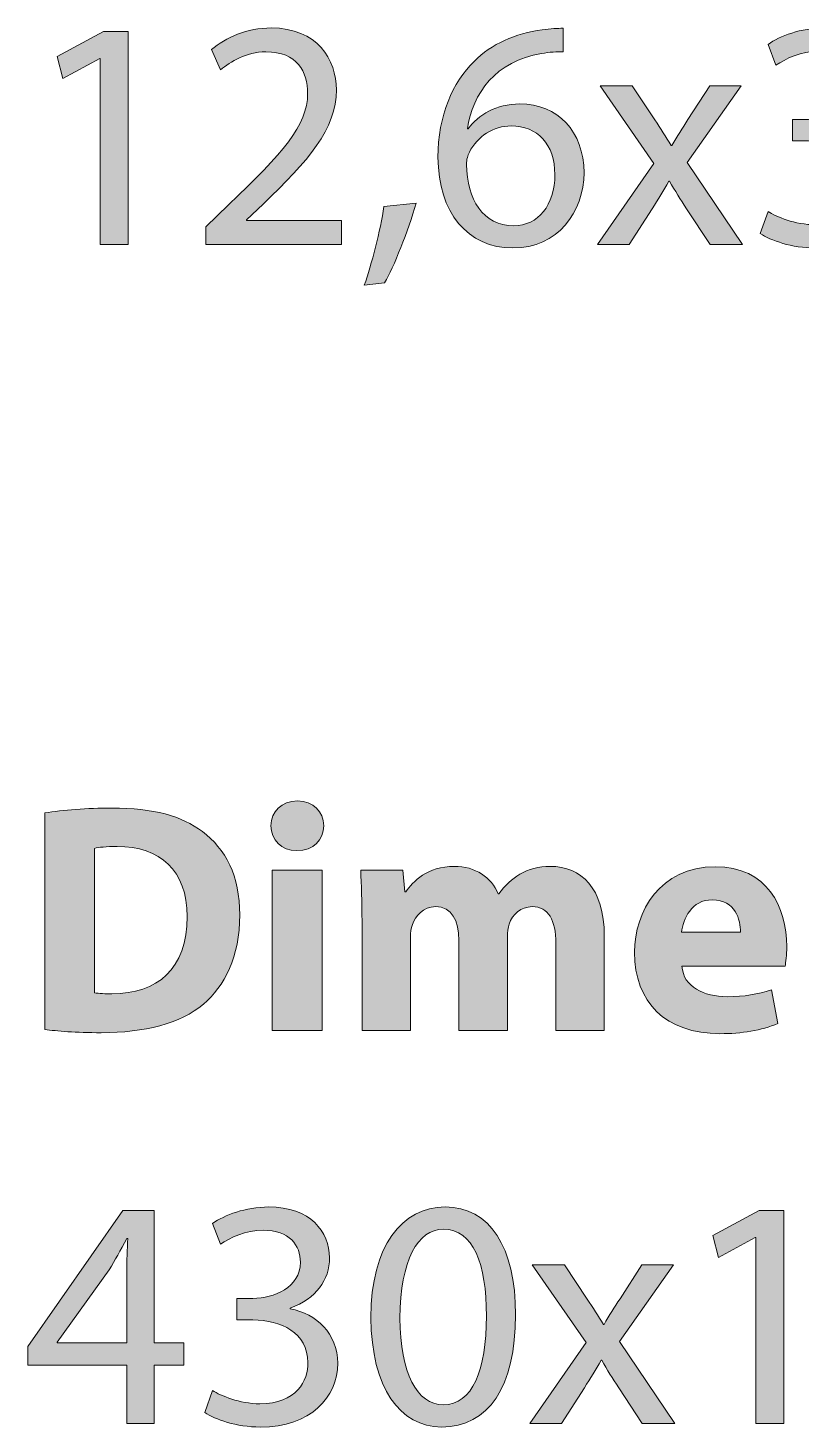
# Model space of a CAD drawing. Header units: inches. Extents: x 110 to 594, y -365 to 80.
# Drawn here: x 514.21 to 530.74, y -102.02 to -72.12 of the extents above; entities that cross this region are included whole.
import ezdxf

# ---------------------------------------------------------------- set-up
doc = ezdxf.new("R2010")
doc.units = ezdxf.units.IN
doc.header["$MEASUREMENT"] = 0
doc.layers.add('description', color=7, linetype='Continuous')

# ---------------------------------------------------------------- blocks, each defined once
blk = doc.blocks.new('block 25')
at = {"layer": 'description'}
h = blk.add_hatch(color=252, dxfattribs=at)
h.dxf.hatch_style = 2
h.paths.add_polyline_path([(515.761, -72.767), (515.747, -72.767), (514.956, -73.194), (514.837, -72.725), (515.831, -72.193), (516.356, -72.193), (516.356, -76.742), (515.761, -76.742)])
h = blk.add_hatch(color=252, dxfattribs=at)
h.dxf.hatch_style = 2
edge = h.paths.add_edge_path()
edge.add_spline(control_points=[(518.015, -76.742), (518.015, -76.742), (518.015, -76.364), (518.015, -76.364), (518.015, -76.364), (518.498, -75.895), (518.498, -75.895), (519.66, -74.79), (520.192, -74.202), (520.192, -73.516), (520.192, -73.054), (519.975, -72.627), (519.296, -72.627), (518.883, -72.627), (518.54, -72.837), (518.33, -73.012), (518.33, -73.012), (518.134, -72.578), (518.134, -72.578), (518.442, -72.319), (518.897, -72.116), (519.415, -72.116), (520.394, -72.116), (520.807, -72.788), (520.807, -73.439), (520.807, -74.279), (520.199, -74.958), (519.24, -75.881), (519.24, -75.881), (518.883, -76.217), (518.883, -76.217), (518.883, -76.217), (518.883, -76.231), (518.883, -76.231), (518.883, -76.231), (520.919, -76.231), (520.919, -76.231), (520.919, -76.231), (520.919, -76.742), (520.919, -76.742), (520.919, -76.742), (518.015, -76.742), (518.015, -76.742)], knot_values=[0, 0, 0, 0, 1, 1, 1, 2, 2, 2, 3, 3, 3, 4, 4, 4, 5, 5, 5, 6, 6, 6, 7, 7, 7, 8, 8, 8, 9, 9, 9, 10, 10, 10, 11, 11, 11, 12, 12, 12, 13, 13, 13, 14, 14, 14, 14], degree=3, periodic=1)
h = blk.add_hatch(color=252, dxfattribs=at)
h.dxf.hatch_style = 2
edge = h.paths.add_edge_path()
edge.add_spline(control_points=[(525.651, -72.627), (525.525, -72.62), (525.364, -72.634), (525.189, -72.662), (524.216, -72.816), (523.713, -73.516), (523.608, -74.272), (523.608, -74.272), (523.622, -74.272), (523.622, -74.272), (523.839, -73.978), (524.224, -73.74), (524.727, -73.74), (525.532, -73.74), (526.099, -74.328), (526.099, -75.209), (526.099, -76.049), (525.532, -76.819), (524.58, -76.819), (523.615, -76.819), (522.978, -76.063), (522.978, -74.881), (522.978, -73.985), (523.293, -73.278), (523.748, -72.83), (524.125, -72.459), (524.629, -72.228), (525.203, -72.158), (525.385, -72.13), (525.539, -72.123), (525.651, -72.123), (525.651, -72.123), (525.651, -72.627), (525.651, -72.627)], knot_values=[0, 0, 0, 0, 1, 1, 1, 2, 2, 2, 3, 3, 3, 4, 4, 4, 5, 5, 5, 6, 6, 6, 7, 7, 7, 8, 8, 8, 9, 9, 9, 10, 10, 10, 11, 11, 11, 11], degree=3, periodic=1)
edge = h.paths.add_edge_path()
edge.add_spline(control_points=[(525.476, -75.251), (525.476, -74.601), (525.105, -74.209), (524.539, -74.209), (524.167, -74.209), (523.817, -74.433), (523.65, -74.769), (523.615, -74.839), (523.587, -74.923), (523.587, -75.035), (523.594, -75.783), (523.944, -76.343), (524.595, -76.343), (525.119, -76.343), (525.476, -75.902), (525.476, -75.251)], knot_values=[0, 0, 0, 0, 1, 1, 1, 2, 2, 2, 3, 3, 3, 4, 4, 4, 5, 5, 5, 5], degree=3, periodic=1)
h = blk.add_hatch(color=252, dxfattribs=at)
h.dxf.hatch_style = 2
edge = h.paths.add_edge_path()
edge.add_spline(control_points=[(530.034, -76.042), (530.209, -76.147), (530.607, -76.322), (531.041, -76.322), (531.825, -76.322), (532.077, -75.825), (532.07, -75.44), (532.063, -74.804), (531.489, -74.531), (530.894, -74.531), (530.894, -74.531), (530.552, -74.531), (530.552, -74.531), (530.552, -74.531), (530.552, -74.069), (530.552, -74.069), (530.552, -74.069), (530.894, -74.069), (530.894, -74.069), (531.342, -74.069), (531.909, -73.838), (531.909, -73.299), (531.909, -72.935), (531.678, -72.613), (531.111, -72.613), (530.748, -72.613), (530.398, -72.774), (530.202, -72.914), (530.202, -72.914), (530.034, -72.466), (530.034, -72.466), (530.278, -72.291), (530.74, -72.116), (531.23, -72.116), (532.126, -72.116), (532.532, -72.648), (532.532, -73.201), (532.532, -73.677), (532.245, -74.076), (531.692, -74.279), (531.692, -74.279), (531.692, -74.293), (531.692, -74.293), (532.252, -74.398), (532.7, -74.818), (532.707, -75.454), (532.707, -76.182), (532.133, -76.819), (531.048, -76.819), (530.537, -76.819), (530.09, -76.658), (529.866, -76.511), (529.866, -76.511), (530.034, -76.042), (530.034, -76.042)], knot_values=[0, 0, 0, 0, 1, 1, 1, 2, 2, 2, 3, 3, 3, 4, 4, 4, 5, 5, 5, 6, 6, 6, 7, 7, 7, 8, 8, 8, 9, 9, 9, 10, 10, 10, 11, 11, 11, 12, 12, 12, 13, 13, 13, 14, 14, 14, 15, 15, 15, 16, 16, 16, 17, 17, 17, 18, 18, 18, 18], degree=3, periodic=1)
h = blk.add_hatch(color=252, dxfattribs=at)
h.dxf.hatch_style = 2
edge = h.paths.add_edge_path()
edge.add_spline(control_points=[(527.129, -73.355), (527.129, -73.355), (527.611, -74.083), (527.611, -74.083), (527.744, -74.272), (527.85, -74.44), (527.961, -74.629), (527.961, -74.629), (527.975, -74.629), (527.975, -74.629), (528.087, -74.433), (528.199, -74.258), (528.318, -74.076), (528.318, -74.076), (528.787, -73.355), (528.787, -73.355), (528.787, -73.355), (529.459, -73.355), (529.459, -73.355), (529.459, -73.355), (528.304, -74.993), (528.304, -74.993), (528.304, -74.993), (529.487, -76.742), (529.487, -76.742), (529.487, -76.742), (528.794, -76.742), (528.794, -76.742), (528.794, -76.742), (528.29, -75.979), (528.29, -75.979), (528.157, -75.783), (528.045, -75.594), (527.926, -75.391), (527.926, -75.391), (527.912, -75.391), (527.912, -75.391), (527.8, -75.594), (527.688, -75.776), (527.555, -75.979), (527.555, -75.979), (527.066, -76.742), (527.066, -76.742), (527.066, -76.742), (526.387, -76.742), (526.387, -76.742), (526.387, -76.742), (527.591, -75.014), (527.591, -75.014), (527.591, -75.014), (526.443, -73.355), (526.443, -73.355), (526.443, -73.355), (527.129, -73.355), (527.129, -73.355)], knot_values=[0, 0, 0, 0, 1, 1, 1, 2, 2, 2, 3, 3, 3, 4, 4, 4, 5, 5, 5, 6, 6, 6, 7, 7, 7, 8, 8, 8, 9, 9, 9, 10, 10, 10, 11, 11, 11, 12, 12, 12, 13, 13, 13, 14, 14, 14, 15, 15, 15, 16, 16, 16, 17, 17, 17, 18, 18, 18, 18], degree=3, periodic=1)
h = blk.add_hatch(color=252, dxfattribs=at)
h.dxf.hatch_style = 2
edge = h.paths.add_edge_path()
edge.add_spline(control_points=[(521.403, -77.61), (521.557, -77.19), (521.746, -76.441), (521.823, -75.93), (521.823, -75.93), (522.509, -75.86), (522.509, -75.86), (522.341, -76.455), (522.033, -77.232), (521.837, -77.561), (521.837, -77.561), (521.403, -77.61), (521.403, -77.61)], knot_values=[0, 0, 0, 0, 1, 1, 1, 2, 2, 2, 3, 3, 3, 4, 4, 4, 4], degree=3, periodic=1)
h = blk.add_hatch(color=252, dxfattribs=at)
h.dxf.hatch_style = 2
edge = h.paths.add_edge_path()
edge.add_spline(control_points=[(514.572, -88.895), (514.963, -88.832), (515.474, -88.791), (516.006, -88.791), (516.909, -88.791), (517.496, -88.958), (517.944, -89.294), (518.434, -89.658), (518.742, -90.239), (518.742, -91.072), (518.742, -91.974), (518.413, -92.597), (517.965, -92.982), (517.468, -93.395), (516.706, -93.591), (515.782, -93.591), (515.229, -93.591), (514.83, -93.556), (514.572, -93.521), (514.572, -93.521), (514.572, -88.895), (514.572, -88.895)], knot_values=[0, 0, 0, 0, 1, 1, 1, 2, 2, 2, 3, 3, 3, 4, 4, 4, 5, 5, 5, 6, 6, 6, 7, 7, 7, 7], degree=3, periodic=1)
edge = h.paths.add_edge_path()
edge.add_spline(control_points=[(515.635, -92.737), (515.726, -92.758), (515.88, -92.758), (516.006, -92.758), (516.979, -92.765), (517.616, -92.233), (517.616, -91.107), (517.616, -90.127), (517.042, -89.609), (516.118, -89.609), (515.887, -89.609), (515.726, -89.63), (515.635, -89.651), (515.635, -89.651), (515.635, -92.737), (515.635, -92.737)], knot_values=[0, 0, 0, 0, 1, 1, 1, 2, 2, 2, 3, 3, 3, 4, 4, 4, 5, 5, 5, 5], degree=3, periodic=1)
h = blk.add_hatch(color=252, dxfattribs=at)
h.dxf.hatch_style = 2
edge = h.paths.add_edge_path()
edge.add_spline(control_points=[(520.535, -89.168), (520.535, -89.462), (520.318, -89.7), (519.961, -89.7), (519.625, -89.7), (519.408, -89.462), (519.408, -89.168), (519.408, -88.867), (519.632, -88.637), (519.975, -88.637), (520.318, -88.637), (520.528, -88.867), (520.535, -89.168)], knot_values=[0, 0, 0, 0, 1, 1, 1, 2, 2, 2, 3, 3, 3, 4, 4, 4, 4], degree=3, periodic=1)
h.paths.add_polyline_path([(519.436, -93.542), (519.436, -90.12), (520.5, -90.12), (520.5, -93.542)])
h = blk.add_hatch(color=252, dxfattribs=at)
h.dxf.hatch_style = 2
edge = h.paths.add_edge_path()
edge.add_spline(control_points=[(521.354, -91.212), (521.354, -90.785), (521.34, -90.428), (521.326, -90.12), (521.326, -90.12), (522.229, -90.12), (522.229, -90.12), (522.229, -90.12), (522.271, -90.582), (522.271, -90.582), (522.271, -90.582), (522.292, -90.582), (522.292, -90.582), (522.439, -90.358), (522.747, -90.036), (523.328, -90.036), (523.775, -90.036), (524.119, -90.267), (524.265, -90.624), (524.265, -90.624), (524.279, -90.624), (524.279, -90.624), (524.412, -90.442), (524.559, -90.302), (524.727, -90.204), (524.916, -90.099), (525.126, -90.036), (525.378, -90.036), (526.036, -90.036), (526.533, -90.498), (526.533, -91.527), (526.533, -91.527), (526.533, -93.542), (526.533, -93.542), (526.533, -93.542), (525.497, -93.542), (525.497, -93.542), (525.497, -93.542), (525.497, -91.681), (525.497, -91.681), (525.497, -91.184), (525.336, -90.897), (524.993, -90.897), (524.741, -90.897), (524.573, -91.065), (524.496, -91.268), (524.475, -91.345), (524.461, -91.45), (524.461, -91.541), (524.461, -91.541), (524.461, -93.542), (524.461, -93.542), (524.461, -93.542), (523.425, -93.542), (523.425, -93.542), (523.425, -93.542), (523.425, -91.618), (523.425, -91.618), (523.425, -91.191), (523.272, -90.897), (522.929, -90.897), (522.656, -90.897), (522.495, -91.107), (522.432, -91.275), (522.397, -91.359), (522.39, -91.457), (522.39, -91.548), (522.39, -91.548), (522.39, -93.542), (522.39, -93.542), (522.39, -93.542), (521.354, -93.542), (521.354, -93.542), (521.354, -93.542), (521.354, -91.212), (521.354, -91.212)], knot_values=[0, 0, 0, 0, 1, 1, 1, 2, 2, 2, 3, 3, 3, 4, 4, 4, 5, 5, 5, 6, 6, 6, 7, 7, 7, 8, 8, 8, 9, 9, 9, 10, 10, 10, 11, 11, 11, 12, 12, 12, 13, 13, 13, 14, 14, 14, 15, 15, 15, 16, 16, 16, 17, 17, 17, 18, 18, 18, 19, 19, 19, 20, 20, 20, 21, 21, 21, 22, 22, 22, 23, 23, 23, 24, 24, 24, 25, 25, 25, 25], degree=3, periodic=1)
h = blk.add_hatch(color=252, dxfattribs=at)
h.dxf.hatch_style = 2
edge = h.paths.add_edge_path()
edge.add_spline(control_points=[(528.193, -92.17), (528.221, -92.611), (528.662, -92.821), (529.159, -92.821), (529.523, -92.821), (529.816, -92.772), (530.103, -92.674), (530.103, -92.674), (530.243, -93.395), (530.243, -93.395), (529.893, -93.542), (529.467, -93.612), (529.005, -93.612), (527.843, -93.612), (527.179, -92.94), (527.179, -91.87), (527.179, -91.002), (527.717, -90.043), (528.907, -90.043), (530.012, -90.043), (530.432, -90.904), (530.432, -91.751), (530.432, -91.932), (530.411, -92.093), (530.397, -92.17), (530.397, -92.17), (528.193, -92.17), (528.193, -92.17)], knot_values=[0, 0, 0, 0, 1, 1, 1, 2, 2, 2, 3, 3, 3, 4, 4, 4, 5, 5, 5, 6, 6, 6, 7, 7, 7, 8, 8, 8, 9, 9, 9, 9], degree=3, periodic=1)
edge = h.paths.add_edge_path()
edge.add_spline(control_points=[(529.445, -91.443), (529.445, -91.184), (529.334, -90.75), (528.844, -90.75), (528.396, -90.75), (528.214, -91.163), (528.186, -91.443), (528.186, -91.443), (529.445, -91.443), (529.445, -91.443)], knot_values=[0, 0, 0, 0, 1, 1, 1, 2, 2, 2, 3, 3, 3, 3], degree=3, periodic=1)
h = blk.add_hatch(color=252, dxfattribs=at)
h.dxf.hatch_style = 2
h.paths.add_polyline_path([(516.328, -101.942), (516.328, -100.696), (514.215, -100.696), (514.215, -100.297), (516.244, -97.393), (516.909, -97.393), (516.909, -100.22), (517.545, -100.22), (517.545, -100.696), (516.909, -100.696), (516.909, -101.942)])
edge = h.paths.add_edge_path()
edge.add_spline(control_points=[(516.328, -100.22), (516.328, -100.22), (516.328, -98.702), (516.328, -98.702), (516.328, -98.464), (516.335, -98.226), (516.349, -97.988), (516.349, -97.988), (516.328, -97.988), (516.328, -97.988), (516.188, -98.254), (516.076, -98.45), (515.95, -98.66), (515.95, -98.66), (514.837, -100.207), (514.837, -100.207), (514.837, -100.207), (514.837, -100.22), (514.837, -100.22), (514.837, -100.22), (516.328, -100.22), (516.328, -100.22)], knot_values=[0, 0, 0, 0, 1, 1, 1, 2, 2, 2, 3, 3, 3, 4, 4, 4, 5, 5, 5, 6, 6, 6, 7, 7, 7, 7], degree=3, periodic=1)
h = blk.add_hatch(color=252, dxfattribs=at)
h.dxf.hatch_style = 2
edge = h.paths.add_edge_path()
edge.add_spline(control_points=[(518.162, -101.242), (518.337, -101.347), (518.736, -101.522), (519.17, -101.522), (519.953, -101.522), (520.206, -101.025), (520.199, -100.64), (520.192, -100.004), (519.618, -99.731), (519.023, -99.731), (519.023, -99.731), (518.68, -99.731), (518.68, -99.731), (518.68, -99.731), (518.68, -99.269), (518.68, -99.269), (518.68, -99.269), (519.023, -99.269), (519.023, -99.269), (519.471, -99.269), (520.038, -99.038), (520.038, -98.499), (520.038, -98.135), (519.807, -97.813), (519.24, -97.813), (518.876, -97.813), (518.526, -97.974), (518.33, -98.114), (518.33, -98.114), (518.162, -97.666), (518.162, -97.666), (518.407, -97.491), (518.869, -97.316), (519.359, -97.316), (520.255, -97.316), (520.66, -97.848), (520.66, -98.401), (520.66, -98.877), (520.374, -99.276), (519.82, -99.479), (519.82, -99.479), (519.82, -99.493), (519.82, -99.493), (520.381, -99.598), (520.829, -100.018), (520.835, -100.654), (520.835, -101.382), (520.261, -102.019), (519.177, -102.019), (518.666, -102.019), (518.218, -101.858), (517.994, -101.711), (517.994, -101.711), (518.162, -101.242), (518.162, -101.242)], knot_values=[0, 0, 0, 0, 1, 1, 1, 2, 2, 2, 3, 3, 3, 4, 4, 4, 5, 5, 5, 6, 6, 6, 7, 7, 7, 8, 8, 8, 9, 9, 9, 10, 10, 10, 11, 11, 11, 12, 12, 12, 13, 13, 13, 14, 14, 14, 15, 15, 15, 16, 16, 16, 17, 17, 17, 18, 18, 18, 18], degree=3, periodic=1)
h = blk.add_hatch(color=252, dxfattribs=at)
h.dxf.hatch_style = 2
edge = h.paths.add_edge_path()
edge.add_spline(control_points=[(524.636, -99.619), (524.636, -101.165), (524.055, -102.019), (523.055, -102.019), (522.166, -102.019), (521.557, -101.186), (521.543, -99.682), (521.543, -98.149), (522.208, -97.316), (523.132, -97.316), (524.083, -97.316), (524.636, -98.17), (524.636, -99.619)], knot_values=[0, 0, 0, 0, 1, 1, 1, 2, 2, 2, 3, 3, 3, 4, 4, 4, 4], degree=3, periodic=1)
edge = h.paths.add_edge_path()
edge.add_spline(control_points=[(522.166, -99.689), (522.166, -100.871), (522.53, -101.543), (523.09, -101.543), (523.712, -101.543), (524.013, -100.808), (524.013, -99.647), (524.013, -98.527), (523.733, -97.792), (523.09, -97.792), (522.558, -97.792), (522.166, -98.45), (522.166, -99.689)], knot_values=[0, 0, 0, 0, 1, 1, 1, 2, 2, 2, 3, 3, 3, 4, 4, 4, 4], degree=3, periodic=1)
h = blk.add_hatch(color=252, dxfattribs=at)
h.dxf.hatch_style = 2
h.paths.add_polyline_path([(529.774, -97.967), (529.76, -97.967), (528.97, -98.394), (528.851, -97.925), (529.844, -97.393), (530.369, -97.393), (530.369, -101.942), (529.774, -101.942)])
h = blk.add_hatch(color=252, dxfattribs=at)
h.dxf.hatch_style = 2
edge = h.paths.add_edge_path()
edge.add_spline(control_points=[(525.68, -98.555), (525.68, -98.555), (526.163, -99.283), (526.163, -99.283), (526.296, -99.472), (526.401, -99.64), (526.513, -99.829), (526.513, -99.829), (526.527, -99.829), (526.527, -99.829), (526.638, -99.633), (526.751, -99.458), (526.869, -99.276), (526.869, -99.276), (527.338, -98.555), (527.338, -98.555), (527.338, -98.555), (528.01, -98.555), (528.01, -98.555), (528.01, -98.555), (526.855, -100.193), (526.855, -100.193), (526.855, -100.193), (528.038, -101.942), (528.038, -101.942), (528.038, -101.942), (527.345, -101.942), (527.345, -101.942), (527.345, -101.942), (526.842, -101.179), (526.842, -101.179), (526.709, -100.983), (526.596, -100.794), (526.477, -100.591), (526.477, -100.591), (526.463, -100.591), (526.463, -100.591), (526.352, -100.794), (526.239, -100.976), (526.106, -101.179), (526.106, -101.179), (525.617, -101.942), (525.617, -101.942), (525.617, -101.942), (524.938, -101.942), (524.938, -101.942), (524.938, -101.942), (526.142, -100.214), (526.142, -100.214), (526.142, -100.214), (524.994, -98.555), (524.994, -98.555), (524.994, -98.555), (525.68, -98.555), (525.68, -98.555)], knot_values=[0, 0, 0, 0, 1, 1, 1, 2, 2, 2, 3, 3, 3, 4, 4, 4, 5, 5, 5, 6, 6, 6, 7, 7, 7, 8, 8, 8, 9, 9, 9, 10, 10, 10, 11, 11, 11, 12, 12, 12, 13, 13, 13, 14, 14, 14, 15, 15, 15, 16, 16, 16, 17, 17, 17, 18, 18, 18, 18], degree=3, periodic=1)
at = {"layer": 'description', "lineweight": 0}
for points in [[(515.761, -72.767), (515.747, -72.767), (514.956, -73.194), (514.837, -72.725), (515.831, -72.193), (516.356, -72.193), (516.356, -76.742), (515.761, -76.742), (515.761, -72.767)], [(519.436, -93.542), (519.436, -90.12), (520.5, -90.12), (520.5, -93.542), (519.436, -93.542)], [(516.328, -101.942), (516.328, -100.696), (514.215, -100.696), (514.215, -100.297), (516.244, -97.393), (516.909, -97.393), (516.909, -100.22), (517.545, -100.22), (517.545, -100.696), (516.909, -100.696), (516.909, -101.942), (516.328, -101.942)], [(529.774, -97.967), (529.76, -97.967), (528.97, -98.394), (528.851, -97.925), (529.844, -97.393), (530.369, -97.393), (530.369, -101.942), (529.774, -101.942), (529.774, -97.967)]]:
    blk.add_lwpolyline(points, dxfattribs=at)
for points, knots in [([(518.015, -76.742), (518.015, -76.742), (518.015, -76.364), (518.015, -76.364), (518.015, -76.364), (518.498, -75.895), (518.498, -75.895), (519.66, -74.79), (520.192, -74.202), (520.192, -73.516), (520.192, -73.054), (519.975, -72.627), (519.296, -72.627), (518.883, -72.627), (518.54, -72.837), (518.33, -73.012), (518.33, -73.012), (518.134, -72.578), (518.134, -72.578), (518.442, -72.319), (518.897, -72.116), (519.415, -72.116), (520.394, -72.116), (520.807, -72.788), (520.807, -73.439), (520.807, -74.279), (520.199, -74.958), (519.24, -75.881), (519.24, -75.881), (518.883, -76.217), (518.883, -76.217), (518.883, -76.217), (518.883, -76.231), (518.883, -76.231), (518.883, -76.231), (520.919, -76.231), (520.919, -76.231), (520.919, -76.231), (520.919, -76.742), (520.919, -76.742), (520.919, -76.742), (518.015, -76.742), (518.015, -76.742)], [0, 0, 0, 0, 1, 1, 1, 2, 2, 2, 3, 3, 3, 4, 4, 4, 5, 5, 5, 6, 6, 6, 7, 7, 7, 8, 8, 8, 9, 9, 9, 10, 10, 10, 11, 11, 11, 12, 12, 12, 13, 13, 13, 14, 14, 14, 14]), ([(525.651, -72.627), (525.525, -72.62), (525.364, -72.634), (525.189, -72.662), (524.216, -72.816), (523.713, -73.516), (523.608, -74.272), (523.608, -74.272), (523.622, -74.272), (523.622, -74.272), (523.839, -73.978), (524.224, -73.74), (524.727, -73.74), (525.532, -73.74), (526.099, -74.328), (526.099, -75.209), (526.099, -76.049), (525.532, -76.819), (524.58, -76.819), (523.615, -76.819), (522.978, -76.063), (522.978, -74.881), (522.978, -73.985), (523.293, -73.278), (523.748, -72.83), (524.125, -72.459), (524.629, -72.228), (525.203, -72.158), (525.385, -72.13), (525.539, -72.123), (525.651, -72.123), (525.651, -72.123), (525.651, -72.627), (525.651, -72.627)], [0, 0, 0, 0, 1, 1, 1, 2, 2, 2, 3, 3, 3, 4, 4, 4, 5, 5, 5, 6, 6, 6, 7, 7, 7, 8, 8, 8, 9, 9, 9, 10, 10, 10, 11, 11, 11, 11]), ([(530.034, -76.042), (530.209, -76.147), (530.607, -76.322), (531.041, -76.322), (531.825, -76.322), (532.077, -75.825), (532.07, -75.44), (532.063, -74.804), (531.489, -74.531), (530.894, -74.531), (530.894, -74.531), (530.552, -74.531), (530.552, -74.531), (530.552, -74.531), (530.552, -74.069), (530.552, -74.069), (530.552, -74.069), (530.894, -74.069), (530.894, -74.069), (531.342, -74.069), (531.909, -73.838), (531.909, -73.299), (531.909, -72.935), (531.678, -72.613), (531.111, -72.613), (530.748, -72.613), (530.398, -72.774), (530.202, -72.914), (530.202, -72.914), (530.034, -72.466), (530.034, -72.466), (530.278, -72.291), (530.74, -72.116), (531.23, -72.116), (532.126, -72.116), (532.532, -72.648), (532.532, -73.201), (532.532, -73.677), (532.245, -74.076), (531.692, -74.279), (531.692, -74.279), (531.692, -74.293), (531.692, -74.293), (532.252, -74.398), (532.7, -74.818), (532.707, -75.454), (532.707, -76.182), (532.133, -76.819), (531.048, -76.819), (530.537, -76.819), (530.09, -76.658), (529.866, -76.511), (529.866, -76.511), (530.034, -76.042), (530.034, -76.042)], [0, 0, 0, 0, 1, 1, 1, 2, 2, 2, 3, 3, 3, 4, 4, 4, 5, 5, 5, 6, 6, 6, 7, 7, 7, 8, 8, 8, 9, 9, 9, 10, 10, 10, 11, 11, 11, 12, 12, 12, 13, 13, 13, 14, 14, 14, 15, 15, 15, 16, 16, 16, 17, 17, 17, 18, 18, 18, 18]), ([(527.129, -73.355), (527.129, -73.355), (527.611, -74.083), (527.611, -74.083), (527.744, -74.272), (527.85, -74.44), (527.961, -74.629), (527.961, -74.629), (527.975, -74.629), (527.975, -74.629), (528.087, -74.433), (528.199, -74.258), (528.318, -74.076), (528.318, -74.076), (528.787, -73.355), (528.787, -73.355), (528.787, -73.355), (529.459, -73.355), (529.459, -73.355), (529.459, -73.355), (528.304, -74.993), (528.304, -74.993), (528.304, -74.993), (529.487, -76.742), (529.487, -76.742), (529.487, -76.742), (528.794, -76.742), (528.794, -76.742), (528.794, -76.742), (528.29, -75.979), (528.29, -75.979), (528.157, -75.783), (528.045, -75.594), (527.926, -75.391), (527.926, -75.391), (527.912, -75.391), (527.912, -75.391), (527.8, -75.594), (527.688, -75.776), (527.555, -75.979), (527.555, -75.979), (527.066, -76.742), (527.066, -76.742), (527.066, -76.742), (526.387, -76.742), (526.387, -76.742), (526.387, -76.742), (527.591, -75.014), (527.591, -75.014), (527.591, -75.014), (526.443, -73.355), (526.443, -73.355), (526.443, -73.355), (527.129, -73.355), (527.129, -73.355)], [0, 0, 0, 0, 1, 1, 1, 2, 2, 2, 3, 3, 3, 4, 4, 4, 5, 5, 5, 6, 6, 6, 7, 7, 7, 8, 8, 8, 9, 9, 9, 10, 10, 10, 11, 11, 11, 12, 12, 12, 13, 13, 13, 14, 14, 14, 15, 15, 15, 16, 16, 16, 17, 17, 17, 18, 18, 18, 18]), ([(525.476, -75.251), (525.476, -74.601), (525.105, -74.209), (524.539, -74.209), (524.167, -74.209), (523.817, -74.433), (523.65, -74.769), (523.615, -74.839), (523.587, -74.923), (523.587, -75.035), (523.594, -75.783), (523.944, -76.343), (524.595, -76.343), (525.119, -76.343), (525.476, -75.902), (525.476, -75.251)], [0, 0, 0, 0, 1, 1, 1, 2, 2, 2, 3, 3, 3, 4, 4, 4, 5, 5, 5, 5]), ([(521.403, -77.61), (521.557, -77.19), (521.746, -76.441), (521.823, -75.93), (521.823, -75.93), (522.509, -75.86), (522.509, -75.86), (522.341, -76.455), (522.033, -77.232), (521.837, -77.561), (521.837, -77.561), (521.403, -77.61), (521.403, -77.61)], [0, 0, 0, 0, 1, 1, 1, 2, 2, 2, 3, 3, 3, 4, 4, 4, 4]), ([(514.572, -88.895), (514.963, -88.832), (515.474, -88.791), (516.006, -88.791), (516.909, -88.791), (517.496, -88.958), (517.944, -89.294), (518.434, -89.658), (518.742, -90.239), (518.742, -91.072), (518.742, -91.974), (518.413, -92.597), (517.965, -92.982), (517.468, -93.395), (516.706, -93.591), (515.782, -93.591), (515.229, -93.591), (514.83, -93.556), (514.572, -93.521), (514.572, -93.521), (514.572, -88.895), (514.572, -88.895)], [0, 0, 0, 0, 1, 1, 1, 2, 2, 2, 3, 3, 3, 4, 4, 4, 5, 5, 5, 6, 6, 6, 7, 7, 7, 7]), ([(520.535, -89.168), (520.535, -89.462), (520.318, -89.7), (519.961, -89.7), (519.625, -89.7), (519.408, -89.462), (519.408, -89.168), (519.408, -88.867), (519.632, -88.637), (519.975, -88.637), (520.318, -88.637), (520.528, -88.867), (520.535, -89.168)], [0, 0, 0, 0, 1, 1, 1, 2, 2, 2, 3, 3, 3, 4, 4, 4, 4]), ([(515.635, -92.737), (515.726, -92.758), (515.88, -92.758), (516.006, -92.758), (516.979, -92.765), (517.616, -92.233), (517.616, -91.107), (517.616, -90.127), (517.042, -89.609), (516.118, -89.609), (515.887, -89.609), (515.726, -89.63), (515.635, -89.651), (515.635, -89.651), (515.635, -92.737), (515.635, -92.737)], [0, 0, 0, 0, 1, 1, 1, 2, 2, 2, 3, 3, 3, 4, 4, 4, 5, 5, 5, 5]), ([(521.354, -91.212), (521.354, -90.785), (521.34, -90.428), (521.326, -90.12), (521.326, -90.12), (522.229, -90.12), (522.229, -90.12), (522.229, -90.12), (522.271, -90.582), (522.271, -90.582), (522.271, -90.582), (522.292, -90.582), (522.292, -90.582), (522.439, -90.358), (522.747, -90.036), (523.328, -90.036), (523.775, -90.036), (524.119, -90.267), (524.265, -90.624), (524.265, -90.624), (524.279, -90.624), (524.279, -90.624), (524.412, -90.442), (524.559, -90.302), (524.727, -90.204), (524.916, -90.099), (525.126, -90.036), (525.378, -90.036), (526.036, -90.036), (526.533, -90.498), (526.533, -91.527), (526.533, -91.527), (526.533, -93.542), (526.533, -93.542), (526.533, -93.542), (525.497, -93.542), (525.497, -93.542), (525.497, -93.542), (525.497, -91.681), (525.497, -91.681), (525.497, -91.184), (525.336, -90.897), (524.993, -90.897), (524.741, -90.897), (524.573, -91.065), (524.496, -91.268), (524.475, -91.345), (524.461, -91.45), (524.461, -91.541), (524.461, -91.541), (524.461, -93.542), (524.461, -93.542), (524.461, -93.542), (523.425, -93.542), (523.425, -93.542), (523.425, -93.542), (523.425, -91.618), (523.425, -91.618), (523.425, -91.191), (523.272, -90.897), (522.929, -90.897), (522.656, -90.897), (522.495, -91.107), (522.432, -91.275), (522.397, -91.359), (522.39, -91.457), (522.39, -91.548), (522.39, -91.548), (522.39, -93.542), (522.39, -93.542), (522.39, -93.542), (521.354, -93.542), (521.354, -93.542), (521.354, -93.542), (521.354, -91.212), (521.354, -91.212)], [0, 0, 0, 0, 1, 1, 1, 2, 2, 2, 3, 3, 3, 4, 4, 4, 5, 5, 5, 6, 6, 6, 7, 7, 7, 8, 8, 8, 9, 9, 9, 10, 10, 10, 11, 11, 11, 12, 12, 12, 13, 13, 13, 14, 14, 14, 15, 15, 15, 16, 16, 16, 17, 17, 17, 18, 18, 18, 19, 19, 19, 20, 20, 20, 21, 21, 21, 22, 22, 22, 23, 23, 23, 24, 24, 24, 25, 25, 25, 25]), ([(528.193, -92.17), (528.221, -92.611), (528.662, -92.821), (529.159, -92.821), (529.523, -92.821), (529.816, -92.772), (530.103, -92.674), (530.103, -92.674), (530.243, -93.395), (530.243, -93.395), (529.893, -93.542), (529.467, -93.612), (529.005, -93.612), (527.843, -93.612), (527.179, -92.94), (527.179, -91.87), (527.179, -91.002), (527.717, -90.043), (528.907, -90.043), (530.012, -90.043), (530.432, -90.904), (530.432, -91.751), (530.432, -91.932), (530.411, -92.093), (530.397, -92.17), (530.397, -92.17), (528.193, -92.17), (528.193, -92.17)], [0, 0, 0, 0, 1, 1, 1, 2, 2, 2, 3, 3, 3, 4, 4, 4, 5, 5, 5, 6, 6, 6, 7, 7, 7, 8, 8, 8, 9, 9, 9, 9]), ([(529.445, -91.443), (529.445, -91.184), (529.334, -90.75), (528.844, -90.75), (528.396, -90.75), (528.214, -91.163), (528.186, -91.443), (528.186, -91.443), (529.445, -91.443), (529.445, -91.443)], [0, 0, 0, 0, 1, 1, 1, 2, 2, 2, 3, 3, 3, 3]), ([(518.162, -101.242), (518.337, -101.347), (518.736, -101.522), (519.17, -101.522), (519.953, -101.522), (520.206, -101.025), (520.199, -100.64), (520.192, -100.004), (519.618, -99.731), (519.023, -99.731), (519.023, -99.731), (518.68, -99.731), (518.68, -99.731), (518.68, -99.731), (518.68, -99.269), (518.68, -99.269), (518.68, -99.269), (519.023, -99.269), (519.023, -99.269), (519.471, -99.269), (520.038, -99.038), (520.038, -98.499), (520.038, -98.135), (519.807, -97.813), (519.24, -97.813), (518.876, -97.813), (518.526, -97.974), (518.33, -98.114), (518.33, -98.114), (518.162, -97.666), (518.162, -97.666), (518.407, -97.491), (518.869, -97.316), (519.359, -97.316), (520.255, -97.316), (520.66, -97.848), (520.66, -98.401), (520.66, -98.877), (520.374, -99.276), (519.82, -99.479), (519.82, -99.479), (519.82, -99.493), (519.82, -99.493), (520.381, -99.598), (520.829, -100.018), (520.835, -100.654), (520.835, -101.382), (520.261, -102.019), (519.177, -102.019), (518.666, -102.019), (518.218, -101.858), (517.994, -101.711), (517.994, -101.711), (518.162, -101.242), (518.162, -101.242)], [0, 0, 0, 0, 1, 1, 1, 2, 2, 2, 3, 3, 3, 4, 4, 4, 5, 5, 5, 6, 6, 6, 7, 7, 7, 8, 8, 8, 9, 9, 9, 10, 10, 10, 11, 11, 11, 12, 12, 12, 13, 13, 13, 14, 14, 14, 15, 15, 15, 16, 16, 16, 17, 17, 17, 18, 18, 18, 18]), ([(524.636, -99.619), (524.636, -101.165), (524.055, -102.019), (523.055, -102.019), (522.166, -102.019), (521.557, -101.186), (521.543, -99.682), (521.543, -98.149), (522.208, -97.316), (523.132, -97.316), (524.083, -97.316), (524.636, -98.17), (524.636, -99.619)], [0, 0, 0, 0, 1, 1, 1, 2, 2, 2, 3, 3, 3, 4, 4, 4, 4]), ([(516.328, -100.22), (516.328, -100.22), (516.328, -98.702), (516.328, -98.702), (516.328, -98.464), (516.335, -98.226), (516.349, -97.988), (516.349, -97.988), (516.328, -97.988), (516.328, -97.988), (516.188, -98.254), (516.076, -98.45), (515.95, -98.66), (515.95, -98.66), (514.837, -100.207), (514.837, -100.207), (514.837, -100.207), (514.837, -100.22), (514.837, -100.22), (514.837, -100.22), (516.328, -100.22), (516.328, -100.22)], [0, 0, 0, 0, 1, 1, 1, 2, 2, 2, 3, 3, 3, 4, 4, 4, 5, 5, 5, 6, 6, 6, 7, 7, 7, 7]), ([(522.166, -99.689), (522.166, -100.871), (522.53, -101.543), (523.09, -101.543), (523.712, -101.543), (524.013, -100.808), (524.013, -99.647), (524.013, -98.527), (523.733, -97.792), (523.09, -97.792), (522.558, -97.792), (522.166, -98.45), (522.166, -99.689)], [0, 0, 0, 0, 1, 1, 1, 2, 2, 2, 3, 3, 3, 4, 4, 4, 4]), ([(525.68, -98.555), (525.68, -98.555), (526.163, -99.283), (526.163, -99.283), (526.296, -99.472), (526.401, -99.64), (526.513, -99.829), (526.513, -99.829), (526.527, -99.829), (526.527, -99.829), (526.638, -99.633), (526.751, -99.458), (526.869, -99.276), (526.869, -99.276), (527.338, -98.555), (527.338, -98.555), (527.338, -98.555), (528.01, -98.555), (528.01, -98.555), (528.01, -98.555), (526.855, -100.193), (526.855, -100.193), (526.855, -100.193), (528.038, -101.942), (528.038, -101.942), (528.038, -101.942), (527.345, -101.942), (527.345, -101.942), (527.345, -101.942), (526.842, -101.179), (526.842, -101.179), (526.709, -100.983), (526.596, -100.794), (526.477, -100.591), (526.477, -100.591), (526.463, -100.591), (526.463, -100.591), (526.352, -100.794), (526.239, -100.976), (526.106, -101.179), (526.106, -101.179), (525.617, -101.942), (525.617, -101.942), (525.617, -101.942), (524.938, -101.942), (524.938, -101.942), (524.938, -101.942), (526.142, -100.214), (526.142, -100.214), (526.142, -100.214), (524.994, -98.555), (524.994, -98.555), (524.994, -98.555), (525.68, -98.555), (525.68, -98.555)], [0, 0, 0, 0, 1, 1, 1, 2, 2, 2, 3, 3, 3, 4, 4, 4, 5, 5, 5, 6, 6, 6, 7, 7, 7, 8, 8, 8, 9, 9, 9, 10, 10, 10, 11, 11, 11, 12, 12, 12, 13, 13, 13, 14, 14, 14, 15, 15, 15, 16, 16, 16, 17, 17, 17, 18, 18, 18, 18])]:
    blk.add_open_spline(points, degree=3, knots=knots, dxfattribs=at)
blk = doc.blocks.new('block 24')
at = {"layer": 'description'}
blk.add_blockref('block 25', (0, 0), dxfattribs=at)

msp = doc.modelspace()

# ---------------------------------------------------------------- block references
at = {"layer": 'description'}
msp.add_blockref('block 24', (0, 0), dxfattribs=at)

doc.saveas('drawing.dxf')
